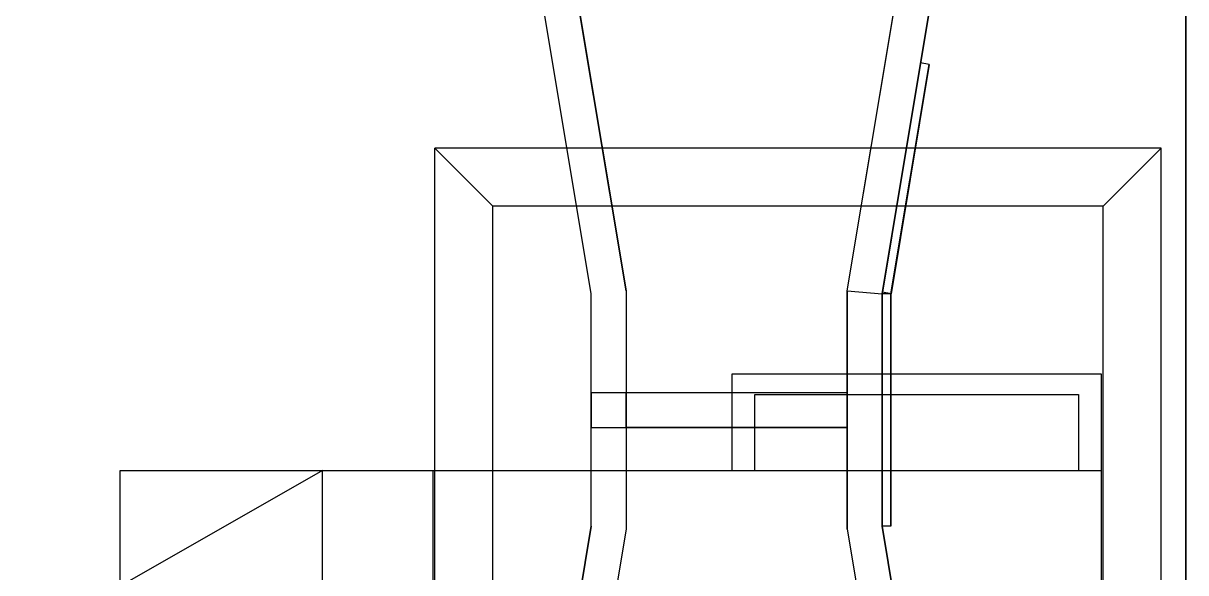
# Model space of a CAD drawing. Extents: x 11992 to 29481, y -6727 to 6811.
# Drawn here: x 25179.6 to 25579.6, y 2819.5 to 3008.5 of the extents above; entities that cross this region are included whole.
import ezdxf

# ---------------------------------------------------------------- set-up
doc = ezdxf.new("R2010")
doc.units = 0
doc.header["$MEASUREMENT"] = 0
doc.layers.get('0').update_dxf_attribs({"color": 8, "linetype": 'CONTINUOUS'})
doc.layers.add('FF-FINISH【完成面】', color=8, linetype='CONTINUOUS')

msp = doc.modelspace()

# ---------------------------------------------------------------- linework, layer by layer
for p, q in [((25337.08, 3216.02, -2161.25), (25387.02, 2916.43, -2161.25)), ((25387.02, 2916.43, -2173.25), (25337.08, 3216.02, -2173.25)), ((25337.08, 3216.02, -2423.25), (25387.02, 2916.43, -2423.25)), ((25387.02, 2916.43, -2435.25), (25337.08, 3216.02, -2435.25)), ((25337.09, 3216.02, -289.24), (25387.02, 2916.44, -289.24)), ((25387.02, 2916.44, -301.24), (25337.09, 3216.02, -301.24)), ((25337.09, 3216.02, -551.24), (25387.02, 2916.44, -551.24)), ((25387.02, 2916.44, -563.24), (25337.09, 3216.02, -563.24)), ((25337.09, 3216.02, -913.25), (25387.02, 2916.44, -913.25)), ((25387.02, 2916.44, -925.25), (25337.09, 3216.02, -925.25)), ((25337.09, 3216.02, -1175.25), (25387.02, 2916.44, -1175.25)), ((25387.02, 2916.44, -1187.25), (25337.09, 3216.02, -1187.25)), ((25337.09, 3216.02, -1537.25), (25387.02, 2916.44, -1537.25)), ((25387.02, 2916.44, -1549.25), (25337.09, 3216.02, -1549.25)), ((25337.09, 3216.02, -1799.25), (25387.02, 2916.44, -1799.25)), ((25387.02, 2916.44, -1811.25), (25337.09, 3216.02, -1811.25)), ((25463.15, 2916.44, -1175.25), (25513.09, 3216.02, -1175.25)), ((25463.15, 2916.44, -1187.25), (25513.09, 3216.02, -1187.25)), ((25463.15, 2916.44, -1537.25), (25513.09, 3216.02, -1537.25)), ((25463.15, 2916.44, -1549.25), (25513.09, 3216.02, -1549.25)), ((25463.15, 2916.44, -1799.25), (25513.09, 3216.02, -1799.25)), ((25463.15, 2916.44, -1811.25), (25513.08, 3216.02, -1811.25)), ((25463.15, 2916.43, -2161.25), (25513.08, 3216.02, -2161.25)), ((25463.15, 2916.43, -2173.25), (25513.08, 3216.02, -2173.25)), ((25463.15, 2916.43, -2423.25), (25513.08, 3216.02, -2423.25)), ((25463.15, 2916.43, -2435.25), (25513.08, 3216.02, -2435.25)), ((25463.16, 2916.44, -289.24), (25513.09, 3216.02, -289.24)), ((25463.16, 2916.44, -301.24), (25513.09, 3216.02, -301.24)), ((25463.16, 2916.44, -551.24), (25513.09, 3216.02, -551.25)), ((25463.16, 2916.44, -563.24), (25513.09, 3216.02, -563.25)), ((25463.16, 2916.44, -913.25), (25513.09, 3216.02, -913.25)), ((25463.16, 2916.44, -925.25), (25513.09, 3216.02, -925.25)), ((25375.02, 2915.44, -2161.25), (25325.08, 3215.03, -2161.25)), ((25375.02, 2915.44, -2173.25), (25325.08, 3215.03, -2173.25)), ((25375.02, 2915.44, -2423.25), (25325.08, 3215.03, -2423.25)), ((25375.02, 2915.44, -2435.25), (25325.08, 3215.03, -2435.25)), ((25375.02, 2915.44, -289.24), (25325.09, 3215.03, -289.24)), ((25375.02, 2915.44, -301.24), (25325.09, 3215.03, -301.24)), ((25375.02, 2915.44, -551.24), (25325.09, 3215.03, -551.24)), ((25375.02, 2915.44, -563.24), (25325.09, 3215.03, -563.24)), ((25375.02, 2915.44, -913.25), (25325.09, 3215.03, -913.25)), ((25375.02, 2915.44, -925.25), (25325.09, 3215.03, -925.25)), ((25375.02, 2915.44, -1175.25), (25325.09, 3215.03, -1175.25)), ((25375.02, 2915.44, -1187.25), (25325.09, 3215.03, -1187.25)), ((25375.02, 2915.44, -1537.25), (25325.09, 3215.03, -1537.25)), ((25375.02, 2915.44, -1549.25), (25325.09, 3215.03, -1549.25)), ((25375.02, 2915.44, -1799.25), (25325.09, 3215.03, -1799.25)), ((25375.02, 2915.44, -1811.25), (25325.09, 3215.03, -1811.25)), ((25475.15, 2915.44, -913.25), (25525.09, 3215.03, -913.25)), ((25525.09, 3215.03, -925.25), (25475.15, 2915.44, -925.25)), ((25475.15, 2915.44, -1175.25), (25525.09, 3215.03, -1175.25)), ((25525.09, 3215.03, -1187.25), (25475.15, 2915.44, -1187.25)), ((25475.15, 2915.44, -1537.25), (25525.09, 3215.03, -1537.25)), ((25525.09, 3215.03, -1549.25), (25475.15, 2915.44, -1549.25)), ((25475.15, 2915.44, -1799.25), (25525.09, 3215.03, -1799.25)), ((25525.09, 3215.03, -1811.25), (25475.15, 2915.44, -1811.25)), ((25475.15, 2915.44, -2161.25), (25525.09, 3215.03, -2161.25)), ((25525.09, 3215.03, -2173.25), (25475.15, 2915.44, -2173.25)), ((25475.15, 2915.44, -2423.25), (25525.08, 3215.03, -2423.25)), ((25525.08, 3215.03, -2435.25), (25475.15, 2915.44, -2435.25)), ((25475.16, 2915.44, -289.24), (25525.09, 3215.03, -289.24)), ((25525.09, 3215.03, -301.24), (25475.16, 2915.44, -301.24)), ((25475.16, 2915.44, -551.24), (25525.09, 3215.03, -551.25)), ((25525.09, 3215.03, -563.25), (25475.16, 2915.44, -563.24)), ((25488.39, 2994.84, -2435.25), (25475.23, 2915.93, -2435.25)), ((25488.39, 2994.84, -289.24), (25475.24, 2915.93, -289.24)), ((25488.39, 2994.84, -563.24), (25475.24, 2915.93, -563.24)), ((25488.39, 2994.84, -913.25), (25475.24, 2915.93, -913.25)), ((25488.39, 2994.84, -1187.25), (25475.24, 2915.93, -1187.25)), ((25488.39, 2994.84, -1537.25), (25475.24, 2915.93, -1537.25)), ((25488.39, 2994.84, -1811.25), (25475.24, 2915.93, -1811.25)), ((25488.39, 2994.84, -2161.25), (25475.24, 2915.93, -2161.25)), ((25491.35, 2994.35, -1537.25), (25478.19, 2915.44, -1537.25)), ((25478.19, 2915.44, -1811.25), (25491.35, 2994.35, -1811.25)), ((25491.35, 2994.35, -2161.25), (25478.19, 2915.44, -2161.25)), ((25478.19, 2915.43, -2435.25), (25491.35, 2994.35, -2435.25)), ((25491.35, 2994.35, -289.24), (25478.2, 2915.44, -289.24)), ((25478.2, 2915.44, -563.24), (25491.35, 2994.35, -563.24)), ((25491.35, 2994.35, -913.25), (25478.2, 2915.44, -913.25)), ((25478.2, 2915.44, -1187.25), (25491.35, 2994.35, -1187.25)), ((25488.39, 2994.84, -289.24), (25488.39, 2994.84, -563.24)), ((25491.35, 2994.35, -563.24), (25488.39, 2994.84, -563.24)), ((25491.35, 2994.35, -289.24), (25488.39, 2994.84, -289.24)), ((25488.39, 2994.84, -913.25), (25488.39, 2994.84, -1187.25)), ((25491.35, 2994.35, -1187.25), (25488.39, 2994.84, -1187.25)), ((25491.35, 2994.35, -913.25), (25488.39, 2994.84, -913.25)), ((25488.39, 2994.84, -1537.25), (25488.39, 2994.84, -1811.25)), ((25491.35, 2994.35, -1811.25), (25488.39, 2994.84, -1811.25)), ((25491.35, 2994.35, -1537.25), (25488.39, 2994.84, -1537.25)), ((25488.39, 2994.84, -2161.25), (25488.39, 2994.84, -2435.25)), ((25491.35, 2994.35, -2435.25), (25488.39, 2994.84, -2435.25)), ((25491.35, 2994.35, -2161.25), (25488.39, 2994.84, -2161.25)), ((25491.35, 2994.35, -289.24), (25491.35, 2994.35, -563.24)), ((25491.35, 2994.35, -913.25), (25491.35, 2994.35, -1187.25)), ((25491.35, 2994.35, -1537.25), (25491.35, 2994.35, -1811.25)), ((25491.35, 2994.35, -2161.25), (25491.35, 2994.35, -2435.25)), ((25571.2, 2965.56, -35.41), (25321.21, 2965.56, -35.41)), ((25321.21, 1865.57, -35.41), (25321.21, 2965.56, -35.41)), ((25571.2, 2965.56, -55.41), (25321.21, 2965.56, -55.41)), ((25321.21, 1865.57, -55.41), (25321.21, 2965.56, -55.41)), ((25321.21, 2965.56, -35.41), (25321.21, 2965.56, -55.41)), ((25321.21, 2965.56, -55.41), (25341.21, 2945.56, -55.41)), ((25571.2, 2965.56, -55.41), (25551.2, 2945.56, -55.41)), ((25571.2, 1865.57, -35.41), (25571.2, 2965.56, -35.41)), ((25571.2, 1865.57, -55.41), (25571.2, 2965.56, -55.41)), ((25571.2, 2965.56, -35.41), (25571.2, 2965.56, -55.41)), ((25551.2, 2945.56, -35.41), (25341.21, 2945.56, -35.41)), ((25341.21, 1885.57, -35.41), (25341.21, 2945.56, -35.41)), ((25551.2, 2945.56, -55.41), (25341.21, 2945.56, -55.41)), ((25341.21, 1885.57, -55.41), (25341.21, 2945.56, -55.41)), ((25341.21, 2945.56, -35.41), (25341.21, 2945.56, -55.41)), ((25551.21, 1885.57, -35.41), (25551.2, 2945.56, -35.41)), ((25551.21, 1885.57, -55.41), (25551.2, 2945.56, -55.41)), ((25551.2, 2945.56, -35.41), (25551.2, 2945.56, -55.41)), ((25387.02, 2916.44, -289.24), (25387.02, 2834.45, -289.24)), ((25387.02, 2916.44, -301.24), (25387.02, 2834.45, -301.24)), ((25387.02, 2916.44, -289.24), (25387.02, 2916.44, -301.24)), ((25387.02, 2916.44, -551.24), (25387.02, 2834.45, -551.24)), ((25387.02, 2916.44, -563.24), (25387.02, 2834.45, -563.24)), ((25387.02, 2916.44, -551.24), (25387.02, 2916.44, -563.24)), ((25387.02, 2916.44, -913.25), (25387.02, 2834.45, -913.25)), ((25387.02, 2916.44, -925.25), (25387.02, 2834.45, -925.25)), ((25387.02, 2916.44, -913.25), (25387.02, 2916.44, -925.25)), ((25387.02, 2916.44, -1175.25), (25387.02, 2834.45, -1175.25)), ((25387.02, 2916.44, -1187.25), (25387.02, 2834.45, -1187.25)), ((25387.02, 2916.44, -1175.25), (25387.02, 2916.44, -1187.25)), ((25387.02, 2916.44, -1537.25), (25387.02, 2834.45, -1537.25)), ((25387.02, 2916.44, -1549.25), (25387.02, 2834.45, -1549.25)), ((25387.02, 2916.44, -1537.25), (25387.02, 2916.44, -1549.25)), ((25387.02, 2916.44, -1799.25), (25387.02, 2834.45, -1799.25)), ((25387.02, 2916.44, -1811.25), (25387.02, 2834.45, -1811.25)), ((25387.02, 2916.44, -1799.25), (25387.02, 2916.44, -1811.25)), ((25387.02, 2916.43, -2161.25), (25387.02, 2834.45, -2161.25)), ((25387.02, 2916.43, -2173.25), (25387.02, 2834.45, -2173.25)), ((25387.02, 2916.43, -2161.25), (25387.02, 2916.43, -2173.25)), ((25387.02, 2916.43, -2423.25), (25387.02, 2834.45, -2423.25)), ((25387.02, 2916.43, -2435.25), (25387.02, 2834.45, -2435.25)), ((25387.02, 2916.43, -2423.25), (25387.02, 2916.43, -2435.25)), ((25463.15, 2916.44, -1175.25), (25463.15, 2834.45, -1175.25)), ((25463.15, 2916.44, -1175.25), (25475.15, 2915.44, -1175.25)), ((25463.15, 2834.45, -1187.25), (25463.15, 2916.44, -1187.25)), ((25463.15, 2916.44, -1187.25), (25475.15, 2915.44, -1187.25)), ((25463.15, 2916.44, -1175.25), (25463.15, 2916.44, -1187.25)), ((25463.15, 2916.44, -1537.25), (25463.15, 2834.45, -1537.25)), ((25463.15, 2916.44, -1537.25), (25475.15, 2915.44, -1537.25)), ((25463.15, 2834.45, -1549.25), (25463.15, 2916.44, -1549.25)), ((25463.15, 2916.44, -1549.25), (25475.15, 2915.44, -1549.25)), ((25463.15, 2916.44, -1537.25), (25463.15, 2916.44, -1549.25)), ((25463.15, 2916.44, -1799.25), (25463.15, 2834.45, -1799.25)), ((25463.15, 2916.44, -1799.25), (25475.15, 2915.44, -1799.25)), ((25463.15, 2834.45, -1811.25), (25463.15, 2916.44, -1811.25)), ((25463.15, 2916.44, -1811.25), (25475.15, 2915.44, -1811.25)), ((25463.15, 2916.44, -1799.25), (25463.15, 2916.44, -1811.25)), ((25463.15, 2916.43, -2161.25), (25463.15, 2834.45, -2161.25)), ((25463.15, 2916.43, -2161.25), (25475.15, 2915.44, -2161.25)), ((25463.15, 2834.45, -2173.25), (25463.15, 2916.43, -2173.25)), ((25463.15, 2916.43, -2173.25), (25475.15, 2915.44, -2173.25)), ((25463.15, 2916.43, -2161.25), (25463.15, 2916.43, -2173.25)), ((25463.15, 2916.43, -2423.25), (25463.15, 2834.45, -2423.25)), ((25463.15, 2916.43, -2423.25), (25475.15, 2915.44, -2423.25)), ((25463.15, 2834.45, -2435.25), (25463.15, 2916.43, -2435.25)), ((25463.15, 2916.43, -2435.25), (25475.15, 2915.44, -2435.25)), ((25463.15, 2916.43, -2423.25), (25463.15, 2916.43, -2435.25)), ((25463.16, 2916.44, -289.24), (25463.16, 2834.45, -289.24)), ((25463.16, 2916.44, -289.24), (25475.16, 2915.44, -289.24)), ((25463.16, 2834.45, -301.24), (25463.16, 2916.44, -301.24)), ((25463.16, 2916.44, -301.24), (25475.16, 2915.44, -301.24)), ((25463.16, 2916.44, -289.24), (25463.16, 2916.44, -301.24)), ((25463.16, 2916.44, -551.24), (25463.16, 2834.45, -551.24)), ((25463.16, 2916.44, -551.24), (25475.16, 2915.44, -551.24)), ((25463.16, 2834.45, -563.24), (25463.16, 2916.44, -563.24)), ((25463.16, 2916.44, -563.24), (25475.16, 2915.44, -563.24)), ((25463.16, 2916.44, -551.24), (25463.16, 2916.44, -563.24)), ((25463.16, 2916.44, -913.25), (25463.16, 2834.45, -913.25)), ((25463.16, 2916.44, -913.25), (25475.15, 2915.44, -913.25)), ((25463.16, 2834.45, -925.25), (25463.16, 2916.44, -925.25)), ((25463.16, 2916.44, -925.25), (25475.15, 2915.44, -925.25)), ((25463.16, 2916.44, -913.25), (25463.16, 2916.44, -925.25)), ((25375.02, 2835.44, -289.24), (25375.02, 2915.44, -289.24)), ((25375.02, 2835.44, -301.24), (25375.02, 2915.44, -301.24)), ((25375.02, 2915.44, -289.24), (25375.02, 2915.44, -301.24)), ((25375.02, 2835.44, -551.24), (25375.02, 2915.44, -551.24)), ((25375.02, 2835.44, -563.24), (25375.02, 2915.44, -563.24)), ((25375.02, 2915.44, -551.24), (25375.02, 2915.44, -563.24)), ((25375.02, 2835.44, -913.25), (25375.02, 2915.44, -913.25)), ((25375.02, 2835.44, -925.25), (25375.02, 2915.44, -925.25)), ((25375.02, 2915.44, -913.25), (25375.02, 2915.44, -925.25)), ((25375.02, 2835.44, -1175.25), (25375.02, 2915.44, -1175.25)), ((25375.02, 2835.44, -1187.25), (25375.02, 2915.44, -1187.25)), ((25375.02, 2915.44, -1175.25), (25375.02, 2915.44, -1187.25)), ((25375.02, 2835.44, -1537.25), (25375.02, 2915.44, -1537.25)), ((25375.02, 2835.44, -1549.25), (25375.02, 2915.44, -1549.25)), ((25375.02, 2915.44, -1537.25), (25375.02, 2915.44, -1549.25)), ((25375.02, 2835.44, -1799.25), (25375.02, 2915.44, -1799.25)), ((25375.02, 2835.44, -1811.25), (25375.02, 2915.44, -1811.25)), ((25375.02, 2915.44, -1799.25), (25375.02, 2915.44, -1811.25)), ((25375.02, 2835.44, -2161.25), (25375.02, 2915.44, -2161.25)), ((25375.02, 2835.44, -2173.25), (25375.02, 2915.44, -2173.25)), ((25375.02, 2915.44, -2161.25), (25375.02, 2915.44, -2173.25)), ((25375.02, 2835.44, -2423.25), (25375.02, 2915.44, -2423.25)), ((25375.02, 2835.44, -2435.25), (25375.02, 2915.44, -2435.25)), ((25375.02, 2915.44, -2423.25), (25375.02, 2915.44, -2435.25)), ((25475.16, 2835.44, -925.25), (25475.15, 2915.44, -925.25)), ((25475.16, 2915.44, -551.24), (25475.15, 2915.44, -925.25)), ((25478.16, 2915.44, -925.25), (25475.15, 2915.44, -925.25)), ((25475.16, 2835.44, -913.25), (25475.15, 2915.44, -913.25)), ((25475.15, 2915.44, -925.25), (25475.16, 2835.44, -925.25)), ((25475.15, 2915.44, -913.25), (25475.15, 2915.44, -925.25)), ((25475.15, 2835.44, -1175.25), (25475.15, 2915.44, -1175.25)), ((25475.15, 2915.44, -1187.25), (25475.15, 2835.44, -1187.25)), ((25475.15, 2915.44, -1175.25), (25475.15, 2915.44, -1187.25)), ((25475.15, 2915.44, -1175.25), (25475.15, 2835.44, -1175.25)), ((25475.15, 2835.44, -1549.25), (25475.15, 2915.44, -1549.25)), ((25475.15, 2915.44, -1175.25), (25475.15, 2915.44, -1549.25)), ((25478.15, 2915.44, -1175.25), (25475.15, 2915.44, -1175.25)), ((25478.15, 2915.44, -1549.25), (25475.15, 2915.44, -1549.25)), ((25475.15, 2835.44, -1537.25), (25475.15, 2915.44, -1537.25)), ((25475.15, 2915.44, -1549.25), (25475.15, 2835.44, -1549.25)), ((25475.15, 2915.44, -1537.25), (25475.15, 2915.44, -1549.25)), ((25475.15, 2835.44, -1799.25), (25475.15, 2915.44, -1799.25)), ((25475.15, 2915.44, -1811.25), (25475.15, 2835.44, -1811.25)), ((25475.15, 2915.44, -1799.25), (25475.15, 2915.44, -1811.25)), ((25475.15, 2915.44, -1799.25), (25475.15, 2835.44, -1799.25)), ((25475.15, 2835.44, -2173.25), (25475.15, 2915.44, -2173.25)), ((25475.15, 2915.44, -1799.25), (25475.15, 2915.44, -2173.25)), ((25478.15, 2915.44, -1799.25), (25475.15, 2915.44, -1799.25)), ((25478.15, 2915.44, -2173.25), (25475.15, 2915.44, -2173.25)), ((25475.15, 2835.44, -2161.25), (25475.15, 2915.44, -2161.25)), ((25475.15, 2915.44, -2173.25), (25475.15, 2835.44, -2173.25)), ((25475.15, 2915.44, -2161.25), (25475.15, 2915.44, -2173.25)), ((25475.15, 2835.44, -2423.25), (25475.15, 2915.44, -2423.25)), ((25475.15, 2915.44, -2435.25), (25475.15, 2835.44, -2435.25)), ((25475.15, 2915.44, -2423.25), (25475.15, 2915.44, -2435.25)), ((25475.16, 2835.44, -289.24), (25475.16, 2915.44, -289.24)), ((25475.16, 2915.44, -301.24), (25475.16, 2835.44, -301.24)), ((25475.16, 2915.44, -289.24), (25475.16, 2915.44, -301.24)), ((25475.16, 2835.44, -551.24), (25475.16, 2915.44, -551.24)), ((25475.16, 2915.44, -563.24), (25475.16, 2835.44, -563.24)), ((25475.16, 2915.44, -551.24), (25475.16, 2915.44, -563.24)), ((25475.16, 2915.44, -551.24), (25475.16, 2835.44, -551.24)), ((25478.16, 2915.44, -551.24), (25475.16, 2915.44, -551.24)), ((25475.24, 2915.93, -2161.25), (25475.23, 2915.93, -2435.25)), ((25478.19, 2915.43, -2435.25), (25475.23, 2915.93, -2435.25)), ((25475.24, 2915.93, -289.24), (25475.24, 2915.93, -563.24)), ((25478.2, 2915.44, -563.24), (25475.24, 2915.93, -563.24)), ((25478.2, 2915.44, -289.24), (25475.24, 2915.93, -289.24)), ((25475.24, 2915.93, -913.25), (25475.24, 2915.93, -1187.25)), ((25478.2, 2915.44, -1187.25), (25475.24, 2915.93, -1187.25)), ((25478.2, 2915.44, -913.25), (25475.24, 2915.93, -913.25)), ((25475.24, 2915.93, -1537.25), (25475.24, 2915.93, -1811.25)), ((25478.19, 2915.44, -1811.25), (25475.24, 2915.93, -1811.25)), ((25478.19, 2915.44, -1537.25), (25475.24, 2915.93, -1537.25)), ((25478.19, 2915.44, -2161.25), (25475.24, 2915.93, -2161.25)), ((25478.15, 2915.44, -1175.25), (25478.16, 2835.44, -1175.25)), ((25478.15, 2835.44, -1549.25), (25478.15, 2915.44, -1549.25)), ((25478.15, 2915.44, -1175.25), (25478.15, 2915.44, -1549.25)), ((25478.15, 2915.44, -1799.25), (25478.15, 2835.44, -1799.25)), ((25478.15, 2835.44, -2173.25), (25478.15, 2915.44, -2173.25)), ((25478.15, 2915.44, -1799.25), (25478.15, 2915.44, -2173.25)), ((25478.16, 2915.44, -551.24), (25478.16, 2835.44, -551.24)), ((25478.16, 2835.44, -925.25), (25478.16, 2915.44, -925.25)), ((25478.16, 2915.44, -551.24), (25478.16, 2915.44, -925.25)), ((25478.19, 2915.44, -1811.25), (25478.19, 2915.44, -1537.25)), ((25478.19, 2915.43, -2435.25), (25478.19, 2915.44, -2161.25)), ((25478.2, 2915.44, -563.24), (25478.2, 2915.44, -289.24)), ((25478.2, 2915.44, -1187.25), (25478.2, 2915.44, -913.25)), ((25423.51, 2854.6, -35.41), (25423.51, 2887.89, -35.41)), ((25423.51, 2887.89, -35.41), (25550.49, 2887.89, -35.41)), ((25423.51, 2854.6, 264.59), (25423.51, 2887.89, 264.59)), ((25423.51, 2887.89, 264.59), (25550.49, 2887.89, 264.59)), ((25423.51, 2887.89, -35.41), (25423.51, 2887.89, 264.59)), ((25550.49, 2887.89, -35.41), (25550.49, 2854.6, -35.41)), ((25550.49, 2887.89, 264.59), (25550.49, 2854.6, 264.59)), ((25550.49, 2887.89, -35.41), (25550.49, 2887.89, 264.59)), ((25375.04, 2881.44, -2423.25), (25375.04, 2869.44, -2423.25)), ((25375.04, 2881.44, -2423.25), (25375.05, 2881.44, -2173.25)), ((25375.04, 2881.44, -2423.25), (25387.04, 2881.44, -2423.25)), ((25375.05, 2881.44, -551.24), (25375.05, 2869.44, -551.24)), ((25375.05, 2881.44, -551.24), (25375.05, 2881.44, -301.24)), ((25375.05, 2881.44, -301.24), (25375.05, 2869.44, -301.24)), ((25375.05, 2881.44, -551.24), (25387.05, 2881.44, -551.24)), ((25375.05, 2881.44, -301.24), (25387.05, 2881.44, -301.24)), ((25375.05, 2881.44, -1175.25), (25375.05, 2869.44, -1175.25)), ((25375.05, 2881.44, -1175.25), (25375.05, 2881.44, -925.25)), ((25375.05, 2881.44, -925.25), (25375.05, 2869.44, -925.25)), ((25375.05, 2881.44, -1175.25), (25387.05, 2881.44, -1175.25)), ((25375.05, 2881.44, -925.25), (25387.05, 2881.44, -925.25)), ((25375.05, 2881.44, -1799.25), (25375.05, 2869.44, -1799.25)), ((25375.05, 2881.44, -1799.25), (25375.05, 2881.44, -1549.25)), ((25375.05, 2881.44, -1549.25), (25375.05, 2869.44, -1549.25)), ((25375.05, 2881.44, -1799.25), (25387.05, 2881.44, -1799.25)), ((25375.05, 2881.44, -1549.25), (25387.05, 2881.44, -1549.25)), ((25375.05, 2881.44, -2173.25), (25375.05, 2869.44, -2173.25)), ((25375.05, 2881.44, -2173.25), (25387.05, 2881.44, -2173.25)), ((25387.04, 2881.44, -2423.25), (25463.15, 2881.44, -2423.25)), ((25387.04, 2881.44, -2423.25), (25387.04, 2869.44, -2423.25)), ((25387.04, 2881.44, -2435.25), (25463.15, 2881.44, -2435.25)), ((25387.04, 2881.44, -2435.25), (25387.04, 2869.44, -2435.25)), ((25387.04, 2881.44, -2423.25), (25387.04, 2881.44, -2435.25)), ((25387.04, 2881.44, -2423.25), (25387.04, 2869.44, -2423.25)), ((25387.04, 2881.44, -2423.25), (25387.05, 2881.44, -2173.25)), ((25387.05, 2881.44, -289.24), (25463.16, 2881.44, -289.24)), ((25387.05, 2881.44, -289.24), (25387.05, 2869.44, -289.24)), ((25387.05, 2881.44, -301.24), (25463.16, 2881.44, -301.24)), ((25387.05, 2881.44, -301.24), (25387.05, 2869.44, -301.24)), ((25387.05, 2881.44, -289.24), (25387.05, 2881.44, -301.24)), ((25387.05, 2881.44, -551.24), (25463.16, 2881.44, -551.24)), ((25387.05, 2881.44, -551.24), (25387.05, 2869.44, -551.24)), ((25387.05, 2881.44, -563.24), (25463.16, 2881.44, -563.24)), ((25387.05, 2881.44, -563.24), (25387.05, 2869.44, -563.24)), ((25387.05, 2881.44, -551.24), (25387.05, 2881.44, -563.24)), ((25387.05, 2881.44, -551.24), (25387.05, 2869.44, -551.24)), ((25387.05, 2881.44, -551.24), (25387.05, 2881.44, -301.24)), ((25387.05, 2869.44, -301.24), (25387.05, 2881.44, -301.24)), ((25387.05, 2881.44, -913.25), (25463.16, 2881.44, -913.25)), ((25387.05, 2881.44, -913.25), (25387.05, 2869.44, -913.25)), ((25387.05, 2881.44, -925.25), (25463.16, 2881.44, -925.25)), ((25387.05, 2881.44, -925.25), (25387.05, 2869.44, -925.25)), ((25387.05, 2881.44, -913.25), (25387.05, 2881.44, -925.25)), ((25387.05, 2881.44, -1175.25), (25463.15, 2881.44, -1175.25)), ((25387.05, 2881.44, -1175.25), (25387.05, 2869.44, -1175.25)), ((25387.05, 2881.44, -1187.25), (25463.15, 2881.44, -1187.25)), ((25387.05, 2881.44, -1187.25), (25387.05, 2869.44, -1187.25)), ((25387.05, 2881.44, -1175.25), (25387.05, 2881.44, -1187.25)), ((25387.05, 2881.44, -1175.25), (25387.05, 2869.44, -1175.25)), ((25387.05, 2881.44, -1175.25), (25387.05, 2881.44, -925.25)), ((25387.05, 2869.44, -925.25), (25387.05, 2881.44, -925.25)), ((25387.05, 2881.44, -1537.25), (25463.15, 2881.44, -1537.25)), ((25387.05, 2881.44, -1537.25), (25387.05, 2869.44, -1537.25)), ((25387.05, 2881.44, -1549.25), (25463.15, 2881.44, -1549.25)), ((25387.05, 2881.44, -1549.25), (25387.05, 2869.44, -1549.25)), ((25387.05, 2881.44, -1537.25), (25387.05, 2881.44, -1549.25)), ((25387.05, 2881.44, -1799.25), (25463.15, 2881.44, -1799.25)), ((25387.05, 2881.44, -1799.25), (25387.05, 2869.44, -1799.25)), ((25387.05, 2881.44, -1811.25), (25463.15, 2881.44, -1811.25)), ((25387.05, 2881.44, -1811.25), (25387.05, 2869.44, -1811.25)), ((25387.05, 2881.44, -1799.25), (25387.05, 2881.44, -1811.25)), ((25387.05, 2881.44, -1799.25), (25387.05, 2869.44, -1799.25)), ((25387.05, 2881.44, -1799.25), (25387.05, 2881.44, -1549.25)), ((25387.05, 2869.44, -1549.25), (25387.05, 2881.44, -1549.25)), ((25387.05, 2881.44, -2161.25), (25463.15, 2881.44, -2161.25)), ((25387.05, 2881.44, -2161.25), (25387.05, 2869.44, -2161.25)), ((25387.05, 2881.44, -2173.25), (25463.15, 2881.44, -2173.25)), ((25387.05, 2881.44, -2173.25), (25387.05, 2869.44, -2173.25)), ((25387.05, 2881.44, -2161.25), (25387.05, 2881.44, -2173.25)), ((25387.05, 2869.44, -2173.25), (25387.05, 2881.44, -2173.25)), ((25431.32, 2854.6, -35.41), (25431.32, 2880.79, -35.41)), ((25431.32, 2880.79, -35.41), (25542.67, 2880.79, -35.41)), ((25431.32, 2854.6, 264.59), (25431.32, 2880.79, 264.59)), ((25431.32, 2880.79, 264.59), (25542.67, 2880.79, 264.59)), ((25431.32, 2880.79, -35.41), (25431.32, 2880.79, 264.59)), ((25463.15, 2869.44, -1175.25), (25463.15, 2881.44, -1175.25)), ((25463.15, 2881.44, -1187.25), (25463.15, 2869.44, -1187.25)), ((25463.15, 2881.44, -1175.25), (25463.15, 2881.44, -1187.25)), ((25463.15, 2869.44, -1537.25), (25463.15, 2881.44, -1537.25)), ((25463.15, 2881.44, -1549.25), (25463.15, 2869.44, -1549.25)), ((25463.15, 2881.44, -1537.25), (25463.15, 2881.44, -1549.25)), ((25463.15, 2869.44, -1799.25), (25463.15, 2881.44, -1799.25)), ((25463.15, 2881.44, -1811.25), (25463.15, 2869.44, -1811.25)), ((25463.15, 2881.44, -1799.25), (25463.15, 2881.44, -1811.25)), ((25463.15, 2869.44, -2161.25), (25463.15, 2881.44, -2161.25)), ((25463.15, 2881.44, -2173.25), (25463.15, 2869.44, -2173.25)), ((25463.15, 2881.44, -2161.25), (25463.15, 2881.44, -2173.25)), ((25463.15, 2869.44, -2423.25), (25463.15, 2881.44, -2423.25)), ((25463.15, 2881.44, -2435.25), (25463.15, 2869.44, -2435.25)), ((25463.15, 2881.44, -2423.25), (25463.15, 2881.44, -2435.25)), ((25463.16, 2869.44, -289.24), (25463.16, 2881.44, -289.24)), ((25463.16, 2881.44, -301.24), (25463.16, 2869.44, -301.24)), ((25463.16, 2881.44, -289.24), (25463.16, 2881.44, -301.24)), ((25463.16, 2869.44, -551.24), (25463.16, 2881.44, -551.24)), ((25463.16, 2881.44, -563.24), (25463.16, 2869.44, -563.24)), ((25463.16, 2881.44, -551.24), (25463.16, 2881.44, -563.24)), ((25463.16, 2869.44, -913.25), (25463.16, 2881.44, -913.25)), ((25463.16, 2881.44, -925.25), (25463.16, 2869.44, -925.25)), ((25463.16, 2881.44, -913.25), (25463.16, 2881.44, -925.25)), ((25542.67, 2880.79, -35.41), (25542.67, 2854.6, -35.41)), ((25542.67, 2880.79, 264.59), (25542.67, 2854.6, 264.59)), ((25542.67, 2880.79, -35.41), (25542.67, 2880.79, 264.59)), ((25375.04, 2869.44, -2423.25), (25375.05, 2869.44, -2173.25)), ((25375.04, 2869.44, -2423.25), (25387.04, 2869.44, -2423.25)), ((25375.05, 2869.44, -551.24), (25375.05, 2869.44, -301.24)), ((25375.05, 2869.44, -551.24), (25387.05, 2869.44, -551.24)), ((25375.05, 2869.44, -301.24), (25387.05, 2869.44, -301.24)), ((25375.05, 2869.44, -1175.25), (25375.05, 2869.44, -925.25)), ((25375.05, 2869.44, -1175.25), (25387.05, 2869.44, -1175.25)), ((25375.05, 2869.44, -925.25), (25387.05, 2869.44, -925.25)), ((25375.05, 2869.44, -1799.25), (25375.05, 2869.44, -1549.25)), ((25375.05, 2869.44, -1799.25), (25387.05, 2869.44, -1799.25)), ((25375.05, 2869.44, -1549.25), (25387.05, 2869.44, -1549.25)), ((25375.05, 2869.44, -2173.25), (25387.05, 2869.44, -2173.25)), ((25387.04, 2869.44, -2423.25), (25463.15, 2869.44, -2423.25)), ((25463.15, 2869.44, -2435.25), (25387.04, 2869.44, -2435.25)), ((25387.04, 2869.44, -2423.25), (25387.04, 2869.44, -2435.25)), ((25387.04, 2869.44, -2423.25), (25387.05, 2869.44, -2173.25)), ((25387.05, 2869.44, -289.24), (25463.16, 2869.44, -289.24)), ((25463.16, 2869.44, -301.24), (25387.05, 2869.44, -301.24)), ((25387.05, 2869.44, -289.24), (25387.05, 2869.44, -301.24)), ((25387.05, 2869.44, -551.24), (25463.16, 2869.44, -551.24)), ((25463.16, 2869.44, -563.24), (25387.05, 2869.44, -563.24)), ((25387.05, 2869.44, -551.24), (25387.05, 2869.44, -563.24)), ((25387.05, 2869.44, -551.24), (25387.05, 2869.44, -301.24)), ((25387.05, 2869.44, -913.25), (25463.16, 2869.44, -913.25)), ((25463.16, 2869.44, -925.25), (25387.05, 2869.44, -925.25)), ((25387.05, 2869.44, -913.25), (25387.05, 2869.44, -925.25)), ((25387.05, 2869.44, -1175.25), (25463.15, 2869.44, -1175.25)), ((25463.15, 2869.44, -1187.25), (25387.05, 2869.44, -1187.25)), ((25387.05, 2869.44, -1175.25), (25387.05, 2869.44, -1187.25)), ((25387.05, 2869.44, -1175.25), (25387.05, 2869.44, -925.25)), ((25387.05, 2869.44, -1537.25), (25463.15, 2869.44, -1537.25)), ((25463.15, 2869.44, -1549.25), (25387.05, 2869.44, -1549.25)), ((25387.05, 2869.44, -1537.25), (25387.05, 2869.44, -1549.25)), ((25387.05, 2869.44, -1799.25), (25463.15, 2869.44, -1799.25)), ((25463.15, 2869.44, -1811.25), (25387.05, 2869.44, -1811.25)), ((25387.05, 2869.44, -1799.25), (25387.05, 2869.44, -1811.25)), ((25387.05, 2869.44, -1799.25), (25387.05, 2869.44, -1549.25)), ((25387.05, 2869.44, -2161.25), (25463.15, 2869.44, -2161.25)), ((25463.15, 2869.44, -2173.25), (25387.05, 2869.44, -2173.25)), ((25387.05, 2869.44, -2161.25), (25387.05, 2869.44, -2173.25)), ((25463.15, 2869.44, -1175.25), (25463.15, 2869.44, -1187.25)), ((25463.15, 2869.44, -1537.25), (25463.15, 2869.44, -1549.25)), ((25463.15, 2869.44, -1799.25), (25463.15, 2869.44, -1811.25)), ((25463.15, 2869.44, -2161.25), (25463.15, 2869.44, -2173.25)), ((25463.15, 2869.44, -2423.25), (25463.15, 2869.44, -2435.25)), ((25463.16, 2869.44, -289.24), (25463.16, 2869.44, -301.24)), ((25463.16, 2869.44, -551.24), (25463.16, 2869.44, -563.24)), ((25463.16, 2869.44, -913.25), (25463.16, 2869.44, -925.25)), ((25212.92, 2078.61, -35.41), (25212.92, 2854.6, -35.41)), ((25212.92, 2854.6, -35.41), (25550.49, 2854.6, -35.41)), ((25212.92, 2078.61, 264.59), (25212.92, 2854.6, 264.59)), ((25212.92, 2854.6, 264.59), (25550.49, 2854.6, 264.59)), ((25212.92, 2854.6, -35.41), (25212.92, 2854.6, 264.59)), ((25282.58, 2854.6, 264.59), (25212.92, 2814.83, 264.59)), ((25282.58, 2078.61, -35.41), (25282.58, 2854.6, -35.41)), ((25282.58, 2078.61, 264.59), (25282.58, 2854.6, 264.59)), ((25282.58, 2854.6, -35.41), (25282.58, 2854.6, 264.59)), ((25320.7, 2078.61, -35.41), (25320.7, 2854.6, -35.41)), ((25320.7, 2078.61, 264.59), (25320.7, 2854.6, 264.59)), ((25320.7, 2854.6, -35.41), (25320.7, 2854.6, 264.59)), ((25423.51, 2854.6, -35.41), (25423.51, 2854.6, 264.59)), ((25431.32, 2854.6, -35.41), (25431.32, 2854.6, 264.59)), ((25542.67, 2854.6, -35.41), (25542.67, 2854.6, 264.59)), ((25550.49, 2854.6, -35.41), (25550.49, 2078.61, -35.41)), ((25550.49, 2854.6, 264.59), (25550.49, 2078.61, 264.59)), ((25550.49, 2854.6, -35.41), (25550.49, 2854.6, 264.59)), ((25550.49, 2854.6, -35.41), (25550.49, 2854.6, 264.59)), ((25375.02, 2835.44, -289.24), (25325.09, 2535.86, -289.24)), ((25325.09, 2535.86, -301.24), (25375.02, 2835.44, -301.24)), ((25375.02, 2835.44, -551.24), (25325.09, 2535.86, -551.24)), ((25325.09, 2535.86, -563.24), (25375.02, 2835.44, -563.24)), ((25375.02, 2835.44, -913.25), (25325.09, 2535.86, -913.24)), ((25325.09, 2535.86, -925.24), (25375.02, 2835.44, -925.25)), ((25375.02, 2835.44, -1175.25), (25325.09, 2535.86, -1175.25)), ((25325.09, 2535.86, -1187.25), (25375.02, 2835.44, -1187.25)), ((25375.02, 2835.44, -1537.25), (25325.09, 2535.86, -1537.25)), ((25325.09, 2535.86, -1549.25), (25375.02, 2835.44, -1549.25)), ((25375.02, 2835.44, -1799.25), (25325.09, 2535.86, -1799.25)), ((25325.09, 2535.86, -1811.25), (25375.02, 2835.44, -1811.25)), ((25375.02, 2835.44, -2161.25), (25325.09, 2535.85, -2161.25)), ((25325.09, 2535.85, -2173.25), (25375.02, 2835.44, -2173.25)), ((25375.02, 2835.44, -2423.25), (25325.09, 2535.85, -2423.25)), ((25325.09, 2535.85, -2435.25), (25375.02, 2835.44, -2435.25)), ((25387.02, 2834.45, -289.24), (25337.09, 2534.86, -289.24)), ((25387.02, 2834.45, -301.24), (25337.09, 2534.86, -301.24)), ((25387.02, 2834.45, -551.24), (25337.09, 2534.86, -551.24)), ((25387.02, 2834.45, -563.24), (25337.09, 2534.86, -563.24)), ((25387.02, 2834.45, -913.25), (25337.09, 2534.86, -913.24)), ((25387.02, 2834.45, -925.25), (25337.09, 2534.86, -925.24)), ((25387.02, 2834.45, -1175.25), (25337.09, 2534.86, -1175.25)), ((25387.02, 2834.45, -1187.25), (25337.09, 2534.86, -1187.25)), ((25387.02, 2834.45, -1537.25), (25337.09, 2534.86, -1537.25)), ((25387.02, 2834.45, -1549.25), (25337.09, 2534.86, -1549.25)), ((25387.02, 2834.45, -1799.25), (25337.09, 2534.86, -1799.25)), ((25387.02, 2834.45, -1811.25), (25337.09, 2534.86, -1811.25)), ((25387.02, 2834.45, -2161.25), (25337.09, 2534.86, -2161.25)), ((25387.02, 2834.45, -2173.25), (25337.09, 2534.86, -2173.25)), ((25387.02, 2834.45, -2423.25), (25337.09, 2534.86, -2423.25)), ((25387.02, 2834.45, -2435.25), (25337.09, 2534.86, -2435.25)), ((25375.02, 2835.44, -289.24), (25375.02, 2835.44, -301.24)), ((25375.02, 2835.44, -551.24), (25375.02, 2835.44, -563.24)), ((25375.02, 2835.44, -913.25), (25375.02, 2835.44, -925.25)), ((25375.02, 2835.44, -1175.25), (25375.02, 2835.44, -1187.25)), ((25375.02, 2835.44, -1537.25), (25375.02, 2835.44, -1549.25)), ((25375.02, 2835.44, -1799.25), (25375.02, 2835.44, -1811.25)), ((25375.02, 2835.44, -2161.25), (25375.02, 2835.44, -2173.25)), ((25375.02, 2835.44, -2423.25), (25375.02, 2835.44, -2435.25)), ((25387.02, 2834.45, -289.24), (25387.02, 2834.45, -301.24)), ((25387.02, 2834.45, -551.24), (25387.02, 2834.45, -563.24)), ((25387.02, 2834.45, -913.25), (25387.02, 2834.45, -925.25)), ((25387.02, 2834.45, -1175.25), (25387.02, 2834.45, -1187.25)), ((25387.02, 2834.45, -1537.25), (25387.02, 2834.45, -1549.25)), ((25387.02, 2834.45, -1799.25), (25387.02, 2834.45, -1811.25)), ((25387.02, 2834.45, -2161.25), (25387.02, 2834.45, -2173.25)), ((25387.02, 2834.45, -2423.25), (25387.02, 2834.45, -2435.25)), ((25463.15, 2834.45, -1175.25), (25513.09, 2534.86, -1175.25)), ((25463.15, 2834.45, -1187.25), (25513.09, 2534.86, -1187.25)), ((25463.15, 2834.45, -1175.25), (25463.15, 2834.45, -1187.25)), ((25463.15, 2834.45, -1537.25), (25513.09, 2534.86, -1537.25)), ((25463.15, 2834.45, -1549.25), (25513.09, 2534.86, -1549.25)), ((25463.15, 2834.45, -1537.25), (25463.15, 2834.45, -1549.25)), ((25463.15, 2834.45, -1799.25), (25513.09, 2534.86, -1799.25)), ((25463.15, 2834.45, -1811.25), (25513.09, 2534.86, -1811.25)), ((25463.15, 2834.45, -1799.25), (25463.15, 2834.45, -1811.25)), ((25463.15, 2834.45, -2161.25), (25513.09, 2534.86, -2161.25)), ((25463.15, 2834.45, -2173.25), (25513.09, 2534.86, -2173.25)), ((25463.15, 2834.45, -2161.25), (25463.15, 2834.45, -2173.25)), ((25463.15, 2834.45, -2423.25), (25513.09, 2534.86, -2423.25)), ((25463.15, 2834.45, -2435.25), (25513.09, 2534.86, -2435.25)), ((25463.15, 2834.45, -2423.25), (25463.15, 2834.45, -2435.25)), ((25463.16, 2834.45, -289.24), (25513.09, 2534.86, -289.24)), ((25463.16, 2834.45, -301.24), (25513.09, 2534.86, -301.24)), ((25463.16, 2834.45, -289.24), (25463.16, 2834.45, -301.24)), ((25463.16, 2834.45, -551.24), (25513.09, 2534.86, -551.24)), ((25463.16, 2834.45, -563.24), (25513.09, 2534.86, -563.24)), ((25463.16, 2834.45, -551.24), (25463.16, 2834.45, -563.24)), ((25463.16, 2834.45, -913.25), (25513.09, 2534.86, -913.25)), ((25463.16, 2834.45, -925.25), (25513.09, 2534.86, -925.25)), ((25463.16, 2834.45, -913.25), (25463.16, 2834.45, -925.25)), ((25475.15, 2835.44, -1175.25), (25525.09, 2535.86, -1175.25)), ((25525.09, 2535.86, -1187.25), (25475.15, 2835.44, -1187.25)), ((25475.15, 2835.44, -1175.25), (25475.15, 2835.44, -1187.25)), ((25475.15, 2835.44, -1175.25), (25475.15, 2835.44, -1549.25)), ((25478.16, 2835.44, -1175.25), (25475.15, 2835.44, -1175.25)), ((25478.15, 2835.44, -1549.25), (25475.15, 2835.44, -1549.25)), ((25475.15, 2835.44, -1537.25), (25525.09, 2535.86, -1537.25)), ((25525.09, 2535.86, -1549.25), (25475.15, 2835.44, -1549.25)), ((25475.15, 2835.44, -1537.25), (25475.15, 2835.44, -1549.25)), ((25475.15, 2835.44, -1799.25), (25525.09, 2535.86, -1799.25)), ((25525.09, 2535.86, -1811.25), (25475.15, 2835.44, -1811.25)), ((25475.15, 2835.44, -1799.25), (25475.15, 2835.44, -1811.25)), ((25475.15, 2835.44, -1799.25), (25475.15, 2835.44, -2173.25)), ((25478.15, 2835.44, -1799.25), (25475.15, 2835.44, -1799.25)), ((25478.15, 2835.44, -2173.25), (25475.15, 2835.44, -2173.25)), ((25475.15, 2835.44, -2161.25), (25525.09, 2535.86, -2161.25)), ((25525.09, 2535.86, -2173.25), (25475.15, 2835.44, -2173.25)), ((25475.15, 2835.44, -2161.25), (25475.15, 2835.44, -2173.25)), ((25475.15, 2835.44, -2423.25), (25525.09, 2535.85, -2423.25)), ((25525.09, 2535.85, -2435.25), (25475.15, 2835.44, -2435.25)), ((25475.15, 2835.44, -2423.25), (25475.15, 2835.44, -2435.25)), ((25475.16, 2835.44, -289.24), (25525.09, 2535.86, -289.24)), ((25525.09, 2535.86, -301.24), (25475.16, 2835.44, -301.24)), ((25475.16, 2835.44, -289.24), (25475.16, 2835.44, -301.24)), ((25475.16, 2835.44, -551.24), (25525.09, 2535.86, -551.24)), ((25525.09, 2535.86, -563.24), (25475.16, 2835.44, -563.24)), ((25475.16, 2835.44, -551.24), (25475.16, 2835.44, -563.24)), ((25475.16, 2835.44, -551.24), (25475.16, 2835.44, -925.25)), ((25478.16, 2835.44, -551.24), (25475.16, 2835.44, -551.24)), ((25478.16, 2835.44, -925.25), (25475.16, 2835.44, -925.25)), ((25475.16, 2835.44, -913.25), (25525.09, 2535.86, -913.25)), ((25525.09, 2535.86, -925.25), (25475.16, 2835.44, -925.25)), ((25475.16, 2835.44, -913.25), (25475.16, 2835.44, -925.25)), ((25478.16, 2835.44, -1175.25), (25478.15, 2835.44, -1549.25)), ((25478.15, 2835.44, -1799.25), (25478.15, 2835.44, -2173.25)), ((25478.16, 2835.44, -551.24), (25478.16, 2835.44, -925.25))]:
    msp.add_line(p, q)
at = {"layer": 'FF-FINISH【完成面】', "linetype": 'ByBlock', "elevation": 0}
for points in [[(25179.62, 4210.57), (25179.62, 3610.55), (25579.62, 3610.55), (25579.62, 750.48)], [(25579.62, 750.53), (25579.62, 3610.55), (25579.62, 3610.55), (25179.62, 3610.57)]]:
    msp.add_lwpolyline(points, dxfattribs=at)

doc.saveas('drawing.dxf')
